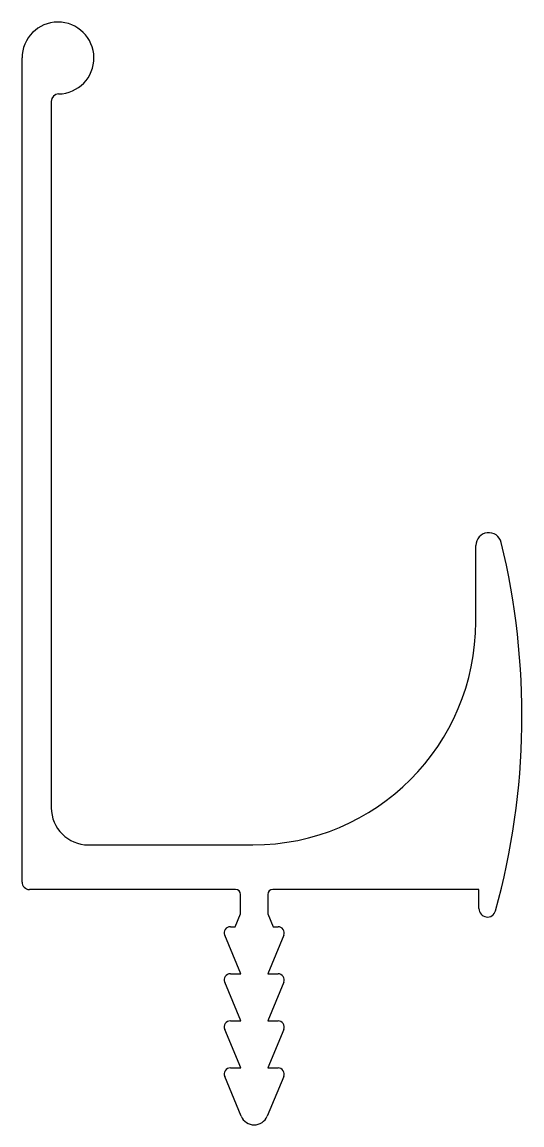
# Model space of a CAD drawing. Extents: x 1.7 to 21.9, y 0.9 to 45.4.
import ezdxf

# ---------------------------------------------------------------- set-up
doc = ezdxf.new("R2010")
doc.units = 0
doc.layers.get('0').update_dxf_attribs({"linetype": 'CONTINUOUS'})

msp = doc.modelspace()

# ---------------------------------------------------------------- linework, layer by layer
for p, q in [((1.75, 10.65), (1.75, 43.9)), ((2.93, 42.15), (2.93, 13.65)), ((20.067, 21.15), (20.067, 24.228)), ((4.43, 12.15), (11.067, 12.15)), ((10.371, 10.35), (2.05, 10.35)), ((20.192, 10.35), (11.871, 10.35)), ((20.192, 9.581), (20.192, 10.35)), ((10.571, 9.362), (10.571, 10.15)), ((11.671, 10.15), (11.671, 9.362)), ((10.359, 8.85), (10.571, 9.362)), ((11.671, 9.362), (11.883, 8.85)), ((10.575, 6.95), (9.93, 8.507)), ((10.159, 8.85), (10.359, 8.85)), ((12.312, 8.507), (11.667, 6.95)), ((11.883, 8.85), (12.083, 8.85)), ((10.159, 6.95), (10.575, 6.95)), ((11.667, 6.95), (12.083, 6.95)), ((10.575, 5.05), (9.93, 6.607)), ((12.312, 6.607), (11.667, 5.05)), ((10.159, 5.05), (10.575, 5.05)), ((11.667, 5.05), (12.083, 5.05)), ((10.575, 3.15), (9.93, 4.707)), ((12.312, 4.707), (11.667, 3.15)), ((10.159, 3.15), (10.575, 3.15)), ((11.667, 3.15), (12.083, 3.15)), ((10.595, 1.201), (9.93, 2.807)), ((12.312, 2.807), (11.647, 1.201))]:
    msp.add_line(p, q)
for centre, radius, start, end in [((3.2, 43.9), 1.45, 270.9823, 180), ((3.23, 42.15), 0.3, 90.9823, 180), ((20.587, 24.228), 0.52, 13.6555, 180), ((-7.68, 17.361), 29.61, 344.584, 13.6555), ((11.067, 21.15), 9, 270, 0), ((4.43, 13.65), 1.5, 180, 270), ((2.05, 10.65), 0.3, 180, 270), ((10.371, 10.15), 0.2, 0, 90), ((11.871, 10.15), 0.2, 90, 180), ((20.534, 9.581), 0.342, 180, 344.584), ((10.159, 8.602), 0.248, 90, 202.5), ((12.083, 8.602), 0.248, 337.5, 90), ((10.159, 6.702), 0.248, 90, 202.5), ((12.083, 6.702), 0.248, 337.5, 90), ((10.159, 4.802), 0.248, 90, 202.5), ((12.083, 4.802), 0.248, 337.5, 90), ((10.159, 2.902), 0.248, 90, 202.5), ((12.083, 2.902), 0.248, 337.5, 90), ((11.121, 1.419), 0.569, 202.5, 337.5)]:
    msp.add_arc(centre, radius, start, end)

doc.saveas('drawing.dxf')
